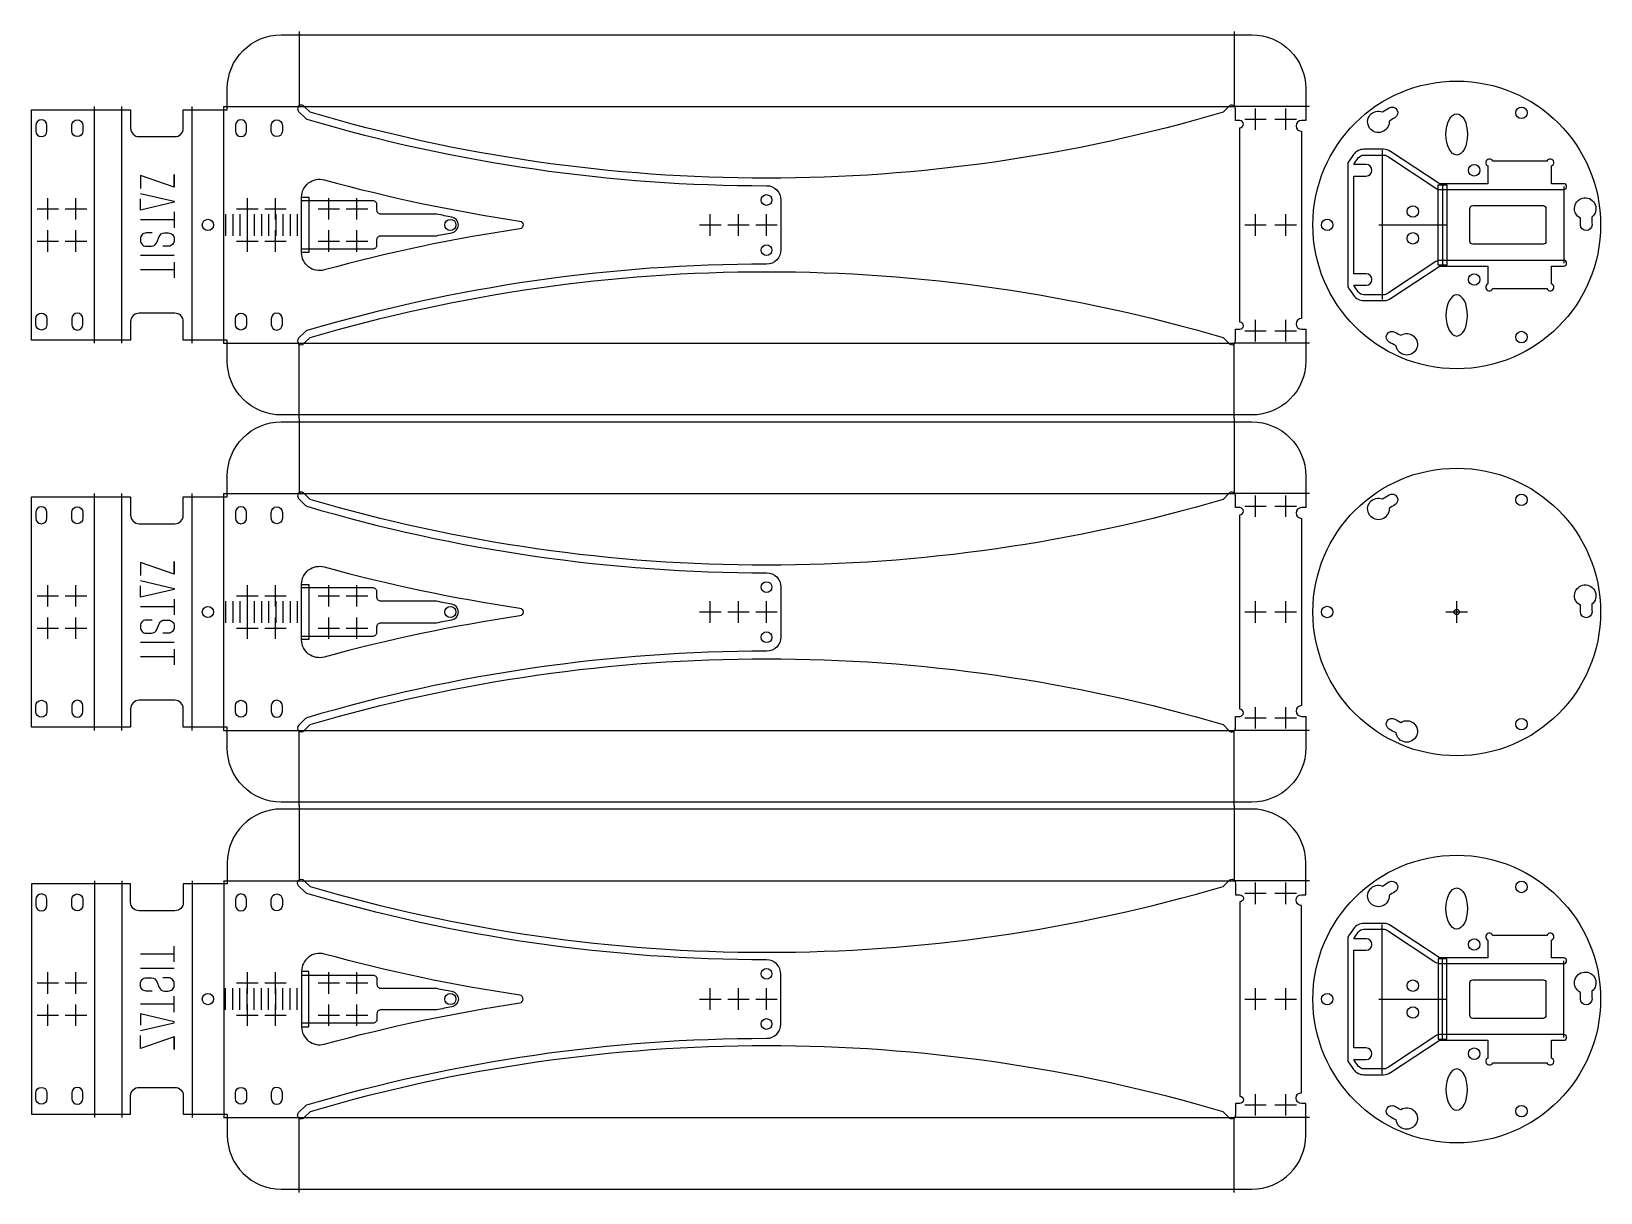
# Model space of a CAD drawing. Header units: millimetres. Extents: x -167 to 271, y -162 to 162.
import ezdxf

# ---------------------------------------------------------------- set-up
doc = ezdxf.new("R2010")
doc.units = ezdxf.units.MM
doc.header["$PDMODE"] = 2
doc.header["$PDSIZE"] = 3
doc.layers.get('0').update_dxf_attribs({"color": 252})
for name, color, linetype in [('Contour extérieur', 3, 'Continuous'), ('Contour intérieur', 131, 'Continuous'), ('Face1-2_Gravure_V_Pli_charnière', 203, 'Continuous'), ('Face1_Défonçage_1mm', 114, 'Continuous'), ('Face1_Défonçage_Fraise1.6_prof1mm', 232, 'Continuous'), ('Face1_Défonçage_fraise2_prof 0.6_pli_90°', 6, 'Continuous'), ('Face1_Défonçage_prof0.6mm', 183, 'Continuous'), ('Face1_Perçage_3.2mm', 14, 'Continuous'), ('Face2_Défonçage_Poche_Prof0.8', 241, 'Continuous'), ('Gravure_texte', 5, 'Continuous'), ('Perçage_1.5mm', 134, 'Continuous'), ('Perçage_1mm', 204, 'Continuous'), ('Perçage_3.2mm', 14, 'Continuous')]:
    doc.layers.add(name, color=color, linetype=linetype)

msp = doc.modelspace()

# ---------------------------------------------------------------- linework, layer by layer
msp.add_circle((230.66, 0), 0.75)
at = {"layer": 'Contour extérieur'}
for points in [[(-124.5, 75.86), (-124.5, 81, 0.414214), (-126.85, 83.35), (-136.85, 83.35, 0.414214), (-139.2, 81), (-139.2, 75.86), (-166.87, 75.86), (-166.87, 140.08), (-139.2, 140.08), (-139.2, 134.94, 0.414214), (-136.85, 132.59), (-126.85, 132.59, 0.414214), (-124.5, 134.94), (-124.5, 140.08), (-112.91, 140.08), (-112.23, 140.08), (-112.23, 145.98, -0.414214), (-97.23, 160.98), (173.54, 160.98, -0.414214), (188.54, 145.98), (188.54, 140.98), (188.54, 137.08), (187.34, 137.08, 1), (187.34, 134.08), (187.34, 107.97), (187.34, 107.97), (187.34, 107.97), (187.34, 107.97), (187.34, 81.86, 1), (187.34, 78.86), (188.54, 78.86), (188.54, 74.96), (188.54, 69.96, -0.414214), (173.54, 54.96), (-97.23, 54.96, -0.414214), (-112.23, 69.96), (-112.23, 75.86)], [(-124.5, -32.11), (-124.5, -26.97, 0.414214), (-126.85, -24.62), (-136.85, -24.62, 0.414214), (-139.2, -26.97), (-139.2, -32.11), (-166.87, -32.11), (-166.87, 32.11), (-139.2, 32.11), (-139.2, 26.97, 0.414214), (-136.85, 24.62), (-126.85, 24.62, 0.414214), (-124.5, 26.97), (-124.5, 32.11), (-112.91, 32.11), (-112.23, 32.11), (-112.23, 38.01, -0.414214), (-97.23, 53.01), (173.54, 53.01, -0.414214), (188.54, 38.01), (188.54, 33.01), (188.54, 29.11), (187.34, 29.11, 1), (187.34, 26.11), (187.34, 0), (187.34, 0), (187.34, 0), (187.34, 0), (187.34, -26.11, 1), (187.34, -29.11), (188.54, -29.11), (188.54, -33.01), (188.54, -38.01, -0.414214), (173.54, -53.01), (-97.23, -53.01, -0.414214), (-112.23, -38.01), (-112.23, -32.11)], [(-124.5, -75.86), (-124.5, -81, -0.414214), (-126.85, -83.35), (-136.85, -83.35, -0.414214), (-139.2, -81), (-139.2, -75.86), (-166.87, -75.86), (-166.87, -140.08), (-139.2, -140.08), (-139.2, -134.94, -0.414214), (-136.85, -132.59), (-126.85, -132.59, -0.414214), (-124.5, -134.94), (-124.5, -140.08), (-112.91, -140.08), (-112.23, -140.08), (-112.23, -145.98, 0.414214), (-97.23, -160.98), (173.54, -160.98, 0.414214), (188.54, -145.98), (188.54, -140.98), (188.54, -137.08), (187.34, -137.08, -1), (187.34, -134.08), (187.34, -107.97), (187.34, -107.97), (187.34, -107.97), (187.34, -107.97), (187.34, -81.86, -1), (187.34, -78.86), (188.54, -78.86), (188.54, -74.96), (188.54, -69.96, 0.414214), (173.54, -54.96), (-97.23, -54.96, 0.414214), (-112.23, -69.96), (-112.23, -75.86)]]:
    msp.add_lwpolyline(points, format="xyb", close=True, dxfattribs=at)
for centre in [(230.66, 107.97), (230.66, 0), (230.66, -107.97)]:
    msp.add_circle(centre, 40.12, dxfattribs=at)
at = {"layer": 'Contour intérieur'}
for points in [[(42.16, 107.97), (42.16, 101.03, -0.414214), (38.16, 97.03, 0.071948), (-90.01, 78.49, 0.125173), (-90.45, 78.22), (-92.33, 76.34, 1), (-90.85, 74.86), (-89.15, 76.55, -0.144342), (165.47, 76.55), (167.16, 74.86, 0.668179), (168.95, 75.6), (168.95, 78.86), (170.15, 78.86, 1), (170.15, 80.86), (170.15, 107.97), (170.15, 135.08, 1), (170.15, 137.08), (168.95, 137.08), (168.95, 140.34, 0.668179), (167.16, 141.08), (165.47, 139.39, -0.144342), (-89.15, 139.39), (-90.85, 141.08, 1), (-92.33, 139.59), (-90.45, 137.71, 0.125173), (-90.01, 137.45, 0.071948), (38.16, 118.91, -0.414214), (42.16, 114.91)], [(213.4, 137.86, 0.013643), (211.8, 136.88, -3.458545), (209.95, 139.49, -0.014423), (211.8, 140.63, -1)], [(-162.52, 134.14), (-162.52, 135.74, 1), (-165.62, 135.74), (-165.62, 134.14, 1)], [(-155.62, 134.14), (-155.62, 135.74, -1), (-152.52, 135.74), (-152.52, 134.14, -1)], [(-106.87, 134.14), (-106.87, 135.74, 1), (-109.97, 135.74), (-109.97, 134.14, 1)], [(-99.97, 134.14), (-99.97, 135.74, -1), (-96.87, 135.74), (-96.87, 134.14, -1)], [(240.67, 90.19), (255.81, 90.19, 1.466545), (257.13, 91.51), (257.13, 96.48), (260.51, 96.48, 1), (260.51, 98.08), (225.97, 98.08, 0.147114), (224.87, 97.75), (211.34, 88.8, -0.147114), (210.23, 88.47), (204.79, 88.47, -0.239175), (203.18, 89.29, -0.01715), (201.92, 91.13), (205.42, 91.13, 1), (205.42, 94.33), (201.92, 94.33), (201.92, 121.61), (205.42, 121.61, 1), (205.42, 124.81), (201.92, 124.81, -0.01715), (203.18, 126.65, -0.239175), (204.79, 127.47), (210.23, 127.47, -0.147114), (211.34, 127.14), (224.87, 118.19, 0.147114), (225.97, 117.86), (260.51, 117.86, 1), (260.51, 119.46), (257.13, 119.46), (257.13, 124.43, 1.466545), (255.81, 125.75), (240.67, 125.75, 1.466545), (239.35, 124.43), (239.35, 119.46), (225.97, 119.46, -0.147114), (225.75, 119.53), (212.22, 128.47, 0.147114), (210.23, 129.07), (204.79, 129.07, 0.239175), (201.88, 127.6, 0.020582), (200.32, 125.27), (200.32, 90.67, 0.020582), (201.88, 88.34, 0.239175), (204.79, 86.87), (210.23, 86.87, 0.147114), (212.22, 87.46), (225.75, 96.41, -0.147114), (225.97, 96.48), (239.35, 96.48), (239.35, 91.51, 1.466545)], [(-91.51, 115.72, -0.494813), (-85.19, 120.54, 0.029848), (-30.65, 109.06, -0.862134), (-30.65, 106.88, 0.029848), (-85.19, 95.4, -0.494813), (-91.51, 100.22), (-91.51, 101.27), (-71.59, 101.27, 0.414214), (-70.49, 102.37), (-70.49, 103.87, -0.414214), (-69.39, 104.97), (-53.85, 104.97, -0.002313), (-49.59, 105.8, 0.827642), (-49.59, 110.14, -0.002313), (-53.85, 110.97), (-69.39, 110.97, -0.414214), (-70.49, 112.07), (-70.49, 113.57, 0.414214), (-71.59, 114.67), (-91.51, 114.67)], [(265.18, 107.97, 0.013643), (265.13, 109.85, -3.458545), (268.32, 110.14, -0.014423), (268.38, 107.97, -1)], [(234.32, 103.39), (234.32, 112.55, -0.414214), (235.12, 113.35), (254.75, 113.35, -0.414214), (255.55, 112.55), (255.55, 103.39, -0.414214), (254.75, 102.59), (235.12, 102.59, -0.414214)], [(-162.52, 81.8), (-162.52, 80.2, -1), (-165.62, 80.2), (-165.62, 81.8, -1)], [(-155.62, 81.8), (-155.62, 80.2, 1), (-152.52, 80.2), (-152.52, 81.8, 1)], [(-106.87, 81.8), (-106.87, 80.2, -1), (-109.97, 80.2), (-109.97, 81.8, -1)], [(-99.97, 81.8), (-99.97, 80.2, 1), (-96.87, 80.2), (-96.87, 81.8, 1)], [(213.4, 78.07, 0.013643), (215.06, 77.18, -3.458545), (213.72, 74.27, -0.014423), (211.8, 75.3, -1)], [(42.16, 0), (42.16, -6.94, -0.414214), (38.16, -10.94, 0.071948), (-90.01, -29.48, 0.125173), (-90.45, -29.74), (-92.33, -31.63, 1), (-90.85, -33.11), (-89.15, -31.42, -0.144342), (165.47, -31.42), (167.16, -33.11, 0.668179), (168.95, -32.37), (168.95, -29.11), (170.15, -29.11, 1), (170.15, -27.11), (170.15, 0), (170.15, 27.11, 1), (170.15, 29.11), (168.95, 29.11), (168.95, 32.37, 0.668179), (167.16, 33.11), (165.47, 31.42, -0.144342), (-89.15, 31.42), (-90.85, 33.11, 1), (-92.33, 31.63), (-90.45, 29.74, 0.125173), (-90.01, 29.48, 0.071948), (38.16, 10.94, -0.414214), (42.16, 6.94)], [(213.4, 29.89, 0.013643), (211.8, 28.91, -3.458545), (209.95, 31.52, -0.014423), (211.8, 32.67, -1)], [(-162.52, 26.17), (-162.52, 27.77, 1), (-165.62, 27.77), (-165.62, 26.17, 1)], [(-155.62, 26.17), (-155.62, 27.77, -1), (-152.52, 27.77), (-152.52, 26.17, -1)], [(-106.87, 26.17), (-106.87, 27.77, 1), (-109.97, 27.77), (-109.97, 26.17, 1)], [(-99.97, 26.17), (-99.97, 27.77, -1), (-96.87, 27.77), (-96.87, 26.17, -1)], [(-91.51, 7.75, -0.494813), (-85.19, 12.57, 0.029848), (-30.65, 1.09, -0.862134), (-30.65, -1.09, 0.029848), (-85.19, -12.57, -0.494813), (-91.51, -7.75), (-91.51, -6.7), (-71.59, -6.7, 0.414214), (-70.49, -5.6), (-70.49, -4.1, -0.414214), (-69.39, -3), (-53.85, -3, -0.002313), (-49.59, -2.17, 0.827642), (-49.59, 2.17, -0.002313), (-53.85, 3), (-69.39, 3, -0.414214), (-70.49, 4.1), (-70.49, 5.6, 0.414214), (-71.59, 6.7), (-91.51, 6.7)], [(265.18, 0, 0.013643), (265.13, 1.88, -3.458545), (268.32, 2.17, -0.014423), (268.38, 0, -1)], [(-162.52, -26.17), (-162.52, -27.77, -1), (-165.62, -27.77), (-165.62, -26.17, -1)], [(-155.62, -26.17), (-155.62, -27.77, 1), (-152.52, -27.77), (-152.52, -26.17, 1)], [(-106.87, -26.17), (-106.87, -27.77, -1), (-109.97, -27.77), (-109.97, -26.17, -1)], [(-99.97, -26.17), (-99.97, -27.77, 1), (-96.87, -27.77), (-96.87, -26.17, 1)], [(213.4, -29.89, 0.013643), (215.06, -30.79, -3.458545), (213.72, -33.7, -0.014423), (211.8, -32.67, -1)], [(-162.52, -81.8), (-162.52, -80.2, 1), (-165.62, -80.2), (-165.62, -81.8, 1)], [(-155.62, -81.8), (-155.62, -80.2, -1), (-152.52, -80.2), (-152.52, -81.8, -1)], [(-106.87, -81.8), (-106.87, -80.2, 1), (-109.97, -80.2), (-109.97, -81.8, 1)], [(-99.97, -81.8), (-99.97, -80.2, -1), (-96.87, -80.2), (-96.87, -81.8, -1)], [(42.16, -107.97), (42.16, -101.03, 0.414214), (38.16, -97.03, -0.071948), (-90.01, -78.49, -0.125173), (-90.45, -78.22), (-92.33, -76.34, -1), (-90.85, -74.86), (-89.15, -76.55, 0.144342), (165.47, -76.55), (167.16, -74.86, -0.668179), (168.95, -75.6), (168.95, -78.86), (170.15, -78.86, -1), (170.15, -80.86), (170.15, -107.97), (170.15, -135.08, -1), (170.15, -137.08), (168.95, -137.08), (168.95, -140.34, -0.668179), (167.16, -141.08), (165.47, -139.39, 0.144342), (-89.15, -139.39), (-90.85, -141.08, -1), (-92.33, -139.59), (-90.45, -137.71, -0.125173), (-90.01, -137.45, -0.071948), (38.16, -118.91, 0.414214), (42.16, -114.91)], [(213.4, -78.07, 0.013643), (211.8, -79.06, -3.458545), (209.95, -76.45, -0.014423), (211.8, -75.3, -1)], [(240.67, -125.75), (255.81, -125.75, 1.466545), (257.13, -124.43), (257.13, -119.46), (260.51, -119.46, 1), (260.51, -117.86), (225.97, -117.86, 0.147114), (224.87, -118.19), (211.34, -127.14, -0.147114), (210.23, -127.47), (204.79, -127.47, -0.239175), (203.18, -126.65, -0.01715), (201.92, -124.81), (205.42, -124.81, 1), (205.42, -121.61), (201.92, -121.61), (201.92, -94.33), (205.42, -94.33, 1), (205.42, -91.13), (201.92, -91.13, -0.01715), (203.18, -89.29, -0.239175), (204.79, -88.47), (210.23, -88.47, -0.147114), (211.34, -88.8), (224.87, -97.75, 0.147114), (225.97, -98.08), (260.51, -98.08, 1), (260.51, -96.48), (257.13, -96.48), (257.13, -91.51, 1.466545), (255.81, -90.19), (240.67, -90.19, 1.466545), (239.35, -91.51), (239.35, -96.48), (225.97, -96.48, -0.147114), (225.75, -96.41), (212.22, -87.46, 0.147114), (210.23, -86.87), (204.79, -86.87, 0.239175), (201.88, -88.34, 0.020582), (200.32, -90.67), (200.32, -125.27, 0.020582), (201.88, -127.6, 0.239175), (204.79, -129.07), (210.23, -129.07, 0.147114), (212.22, -128.47), (225.75, -119.53, -0.147114), (225.97, -119.46), (239.35, -119.46), (239.35, -124.43, 1.466545)], [(-91.51, -115.72, 0.494813), (-85.19, -120.54, -0.029848), (-30.65, -109.06, 0.862134), (-30.65, -106.88, -0.029848), (-85.19, -95.4, 0.494813), (-91.51, -100.22), (-91.51, -101.27), (-71.59, -101.27, -0.414214), (-70.49, -102.37), (-70.49, -103.87, 0.414214), (-69.39, -104.97), (-53.85, -104.97, 0.002313), (-49.59, -105.8, -0.827642), (-49.59, -110.14, 0.002313), (-53.85, -110.97), (-69.39, -110.97, 0.414214), (-70.49, -112.07), (-70.49, -113.57, -0.414214), (-71.59, -114.67), (-91.51, -114.67)], [(265.18, -107.97, 0.013643), (265.13, -106.09, -3.458545), (268.32, -105.79, -0.014423), (268.38, -107.97, -1)], [(234.32, -112.55), (234.32, -103.39, -0.414214), (235.12, -102.59), (254.75, -102.59, -0.414214), (255.55, -103.39), (255.55, -112.55, -0.414214), (254.75, -113.35), (235.12, -113.35, -0.414214)], [(-162.52, -134.14), (-162.52, -135.74, -1), (-165.62, -135.74), (-165.62, -134.14, -1)], [(-155.62, -134.14), (-155.62, -135.74, 1), (-152.52, -135.74), (-152.52, -134.14, 1)], [(-106.87, -134.14), (-106.87, -135.74, -1), (-109.97, -135.74), (-109.97, -134.14, -1)], [(-99.97, -134.14), (-99.97, -135.74, 1), (-96.87, -135.74), (-96.87, -134.14, 1)], [(213.4, -137.86, 0.013643), (215.06, -138.76, -3.458545), (213.72, -141.67, -0.014423), (211.8, -140.63, -1)]]:
    msp.add_lwpolyline(points, format="xyb", close=True, dxfattribs=at)
for points in [[(199.89, 117.12), (199.89, 117.12, 0.39032)], [(201.92, 116.58), (201.92, 116.58, 1)], [(199.89, -98.82), (199.89, -98.82, 0.39032)], [(201.92, -99.36), (201.92, -99.36, 1)]]:
    msp.add_lwpolyline(points, format="xyb", dxfattribs=at)
for centre in [(230.66, 133.22), (230.66, -82.72)]:
    msp.add_ellipse(centre, major_axis=(0, 5.75), ratio=0.521739, dxfattribs=at)
at = {"layer": 'Contour intérieur', "extrusion": (0, 0, -1)}
for centre in [(230.66, 82.72), (230.66, -133.22)]:
    msp.add_ellipse(centre, major_axis=(0, -5.75), ratio=0.521739, dxfattribs=at)
at = {"layer": 'Face1-2_Gravure_V_Pli_charnière'}
for p, q in [((-92.23, 161.95), (-92.23, 140.98)), ((168.54, 161.95), (168.54, 140.98)), ((-113.25, 140.98), (-92.23, 140.98)), ((189.56, 140.98), (168.54, 140.98)), ((-113.25, 74.96), (-92.23, 74.96)), ((-92.23, 53.98), (-92.23, 74.96)), ((189.56, 74.96), (168.54, 74.96)), ((168.54, 53.98), (168.54, 74.96)), ((-92.23, 53.98), (-92.23, 33.01)), ((168.54, 53.98), (168.54, 33.01)), ((-113.25, 33.01), (-92.23, 33.01)), ((189.56, 33.01), (168.54, 33.01)), ((-113.25, -33.01), (-92.23, -33.01)), ((-92.23, -53.98), (-92.23, -33.01)), ((189.56, -33.01), (168.54, -33.01)), ((168.54, -53.98), (168.54, -33.01)), ((-92.23, -53.98), (-92.23, -74.96)), ((168.54, -53.98), (168.54, -74.96)), ((-113.25, -74.96), (-92.23, -74.96)), ((189.56, -74.96), (168.54, -74.96)), ((-113.25, -140.98), (-92.23, -140.98)), ((-92.23, -161.95), (-92.23, -140.98)), ((189.56, -140.98), (168.54, -140.98)), ((168.54, -161.95), (168.54, -140.98))]:
    msp.add_line(p, q, dxfattribs=at)
for points in [[(-91.51, 100.27), (-91.51, 115.67), (-89.51, 115.67), (-89.51, 100.27)], [(-91.51, -7.7), (-91.51, 7.7), (-89.51, 7.7), (-89.51, -7.7)], [(-91.51, -100.27), (-91.51, -115.67), (-89.51, -115.67), (-89.51, -100.27)]]:
    msp.add_lwpolyline(points, close=True, dxfattribs=at)
at = {"layer": 'Face1_Défonçage_1mm'}
for centre in [(-117.63, 107.97), (-117.63, 0), (-117.63, -107.97)]:
    msp.add_circle(centre, 1.57, dxfattribs=at)
at = {"layer": 'Face1_Défonçage_Fraise1.6_prof1mm'}
for p, q in [((-112.72, 110.97), (-112.72, 104.97)), ((-110.72, 110.97), (-110.72, 104.97)), ((-108.72, 110.97), (-108.72, 104.97)), ((-106.72, 110.97), (-106.72, 104.97)), ((-104.72, 110.97), (-104.72, 104.97)), ((-102.72, 110.97), (-102.72, 104.97)), ((-100.72, 110.97), (-100.72, 104.97)), ((-98.72, 110.97), (-98.72, 104.97)), ((-96.72, 110.97), (-96.72, 104.97)), ((-94.72, 110.97), (-94.72, 104.97)), ((-92.72, 110.97), (-92.72, 104.97)), ((-112.72, 3), (-112.72, -3)), ((-110.72, 3), (-110.72, -3)), ((-108.72, 3), (-108.72, -3)), ((-106.72, 3), (-106.72, -3)), ((-104.72, 3), (-104.72, -3)), ((-102.72, 3), (-102.72, -3)), ((-100.72, 3), (-100.72, -3)), ((-98.72, 3), (-98.72, -3)), ((-96.72, 3), (-96.72, -3)), ((-94.72, 3), (-94.72, -3)), ((-92.72, 3), (-92.72, -3)), ((-112.72, -110.97), (-112.72, -104.97)), ((-110.72, -110.97), (-110.72, -104.97)), ((-108.72, -110.97), (-108.72, -104.97)), ((-106.72, -110.97), (-106.72, -104.97)), ((-104.72, -110.97), (-104.72, -104.97)), ((-102.72, -110.97), (-102.72, -104.97)), ((-100.72, -110.97), (-100.72, -104.97)), ((-98.72, -110.97), (-98.72, -104.97)), ((-96.72, -110.97), (-96.72, -104.97)), ((-94.72, -110.97), (-94.72, -104.97)), ((-92.72, -110.97), (-92.72, -104.97))]:
    msp.add_line(p, q, dxfattribs=at)
for centre in [(-50, 107.97), (-50, 0), (-50, -107.97)]:
    msp.add_circle(centre, 1.55, dxfattribs=at)
at = {"layer": 'Face1_Défonçage_fraise2_prof 0.6_pli_90°'}
for p, q in [((-149.26, 74.96), (-149.26, 140.98)), ((-141.66, 74.96), (-141.66, 140.98)), ((-122.03, 74.96), (-122.03, 140.98)), ((-113.23, 74.96), (-113.23, 140.98)), ((-92.23, 140.98), (168.54, 140.98)), ((209.88, 128.78), (209.88, 87.16)), ((226.72, 119.17), (226.72, 96.77)), ((260.51, 118.66), (260.51, 97.28)), ((-92.23, 74.96), (168.54, 74.96)), ((-149.26, -33.01), (-149.26, 33.01)), ((-141.66, -33.01), (-141.66, 33.01)), ((-122.03, -33.01), (-122.03, 33.01)), ((-113.23, -33.01), (-113.23, 33.01)), ((-92.23, 33.01), (168.54, 33.01)), ((-92.23, -33.01), (168.54, -33.01)), ((-149.26, -74.96), (-149.26, -140.98)), ((-141.66, -74.96), (-141.66, -140.98)), ((-122.03, -74.96), (-122.03, -140.98)), ((-113.23, -74.96), (-113.23, -140.98)), ((-92.23, -74.96), (168.54, -74.96)), ((209.88, -128.78), (209.88, -87.16)), ((226.72, -119.17), (226.72, -96.77)), ((260.51, -118.66), (260.51, -97.28)), ((-92.23, -140.98), (168.54, -140.98))]:
    msp.add_line(p, q, dxfattribs=at)
at = {"layer": 'Face1_Défonçage_prof0.6mm'}
for points in [[(225.52, 96.77), (225.52, 119.17), (227.92, 119.17), (227.92, 96.77)], [(225.52, -96.77), (225.52, -119.17), (227.92, -119.17), (227.92, -96.77)]]:
    msp.add_lwpolyline(points, close=True, dxfattribs=at)
at = {"layer": 'Face1_Perçage_3.2mm'}
for centre in [(248.72, 139.25), (235.54, 123.21), (194.54, 107.97), (218.43, 111.72), (218.43, 104.22), (235.54, 92.73), (248.72, 76.69), (248.72, 31.28), (194.54, 0), (248.72, -31.28), (248.72, -76.69), (235.54, -92.73), (218.43, -104.22), (194.54, -107.97), (218.43, -111.72), (235.54, -123.21), (248.72, -139.25)]:
    msp.add_circle(centre, 1.6, dxfattribs=at)
at = {"layer": 'Face2_Défonçage_Poche_Prof0.8'}
for p, q in [((208.93, 107.97), (227.92, 107.97)), ((208.93, -107.97), (227.92, -107.97))]:
    msp.add_line(p, q, dxfattribs=at)
at = {"layer": 'Gravure_texte'}
for p, q in [((-127.06, 118.53), (-127.06, 122.06)), ((-134.85, 102.04), (-133.35, 102.04)), ((-127.06, 104.1), (-127.06, 103.68)), ((-127.06, 10.56), (-127.06, 14.09)), ((-127.06, -3.87), (-127.06, -4.29)), ((-134.85, -5.93), (-133.35, -5.93)), ((-134.85, -102.04), (-133.35, -102.04)), ((-127.06, -104.1), (-127.06, -103.68)), ((-127.06, -118.53), (-127.06, -122.06))]:
    msp.add_line(p, q, dxfattribs=at)
for points in [[(-127.06, 122.06), (-127.06, 118.53), (-136.48, 121.79), (-136.48, 118.17)], [(-136.48, 116.73), (-127.06, 114.55), (-127.06, 114.29), (-136.48, 112.1), (-136.48, 115.26)], [(-127.06, 111.58), (-127.06, 107.18)], [(-127.06, 109.38), (-136.48, 109.38)], [(-127.06, 99.45), (-136.48, 99.45)], [(-127.06, 97.62), (-127.06, 93.21)], [(-127.06, 95.42), (-136.48, 95.42)], [(-127.06, 14.09), (-127.06, 10.56), (-136.48, 13.82), (-136.48, 10.2)], [(-136.48, 8.76), (-127.06, 6.58), (-127.06, 6.32), (-136.48, 4.13), (-136.48, 7.29)], [(-127.06, 1.41), (-136.48, 1.41)], [(-127.06, 3.61), (-127.06, -0.79)], [(-127.06, -8.52), (-136.48, -8.52)], [(-127.06, -12.55), (-136.48, -12.55)], [(-127.06, -10.35), (-127.06, -14.76)], [(-127.06, -95.42), (-136.48, -95.42)], [(-127.06, -97.62), (-127.06, -93.21)], [(-127.06, -99.45), (-136.48, -99.45)], [(-127.06, -109.38), (-136.48, -109.38)], [(-127.06, -111.58), (-127.06, -107.18)], [(-136.48, -116.73), (-127.06, -114.55), (-127.06, -114.29), (-136.48, -112.1), (-136.48, -115.26)], [(-127.06, -122.06), (-127.06, -118.53), (-136.48, -121.79), (-136.48, -118.17)]]:
    msp.add_lwpolyline(points, dxfattribs=at)
for points in [[(-133.21, 105.73), (-134.85, 105.73, 0.414214), (-136.48, 104.1), (-136.48, 103.68, 0.414214), (-134.85, 102.04), (-133.41, 102.04, 0.308182), (-131.89, 103.08), (-131.25, 104.7, -0.308182), (-129.73, 105.73), (-128.69, 105.73, -0.414214), (-127.06, 104.1), (-127.06, 103.68, -0.414214), (-128.69, 102.04), (-130.18, 102.04)], [(-133.21, -2.24), (-134.85, -2.24, 0.414214), (-136.48, -3.87), (-136.48, -4.29, 0.414214), (-134.85, -5.93), (-133.41, -5.93, 0.308182), (-131.89, -4.89), (-131.25, -3.27, -0.308182), (-129.73, -2.24), (-128.69, -2.24, -0.414214), (-127.06, -3.87), (-127.06, -4.29, -0.414214), (-128.69, -5.93), (-130.18, -5.93)], [(-133.21, -105.73), (-134.85, -105.73, -0.414214), (-136.48, -104.1), (-136.48, -103.68, -0.414214), (-134.85, -102.04), (-133.41, -102.04, -0.308182), (-131.89, -103.08), (-131.25, -104.7, 0.308182), (-129.73, -105.73), (-128.69, -105.73, 0.414214), (-127.06, -104.1), (-127.06, -103.68, 0.414214), (-128.69, -102.04), (-130.18, -102.04)]]:
    msp.add_lwpolyline(points, format="xyb", dxfattribs=at)
at = {"layer": 'Perçage_1.5mm'}
for p in [(-106.64, 112.47), (-98.8, 112.47), (-83.92, 112.47), (-76.08, 112.47), (22.48, 107.97), (30.32, 107.97), (38.16, 107.97), (-106.64, 103.47), (-98.8, 103.47), (-83.92, 103.47), (-76.08, 103.47), (-106.64, 4.5), (-98.8, 4.5), (-83.92, 4.5), (-76.08, 4.5), (22.48, 0), (30.32, 0), (38.16, 0), (-106.64, -4.5), (-98.8, -4.5), (-83.92, -4.5), (-76.08, -4.5), (-106.64, -103.47), (-98.8, -103.47), (-83.92, -103.47), (-76.08, -103.47), (22.48, -107.97), (30.32, -107.97), (38.16, -107.97), (-106.64, -112.47), (-98.8, -112.47), (-83.92, -112.47), (-76.08, -112.47)]:
    msp.add_point(p, dxfattribs=at)
at = {"layer": 'Perçage_1mm'}
for p in [(174.55, 137.48), (182.95, 137.48), (-162.28, 112.47), (-154.44, 112.47), (174.55, 107.97), (182.95, 107.97), (-162.28, 103.47), (-154.44, 103.47), (174.55, 78.46), (182.95, 78.46), (174.55, 29.51), (182.95, 29.51), (-162.28, 4.5), (-154.44, 4.5), (174.55, 0), (182.95, 0), (230.66, 0), (-162.28, -4.5), (-154.44, -4.5), (174.55, -29.51), (182.95, -29.51), (174.55, -78.46), (182.95, -78.46), (-162.28, -103.47), (-154.44, -103.47), (174.55, -107.97), (182.95, -107.97), (-162.28, -112.47), (-154.44, -112.47), (174.55, -137.48), (182.95, -137.48)]:
    msp.add_point(p, dxfattribs=at)
at = {"layer": 'Perçage_3.2mm'}
for centre in [(38.16, 114.91), (38.16, 100.92), (38.16, 6.94), (38.16, -7.05), (38.16, -100.92), (38.16, -114.91)]:
    msp.add_circle(centre, 1.5, dxfattribs=at)

doc.saveas('drawing.dxf')
